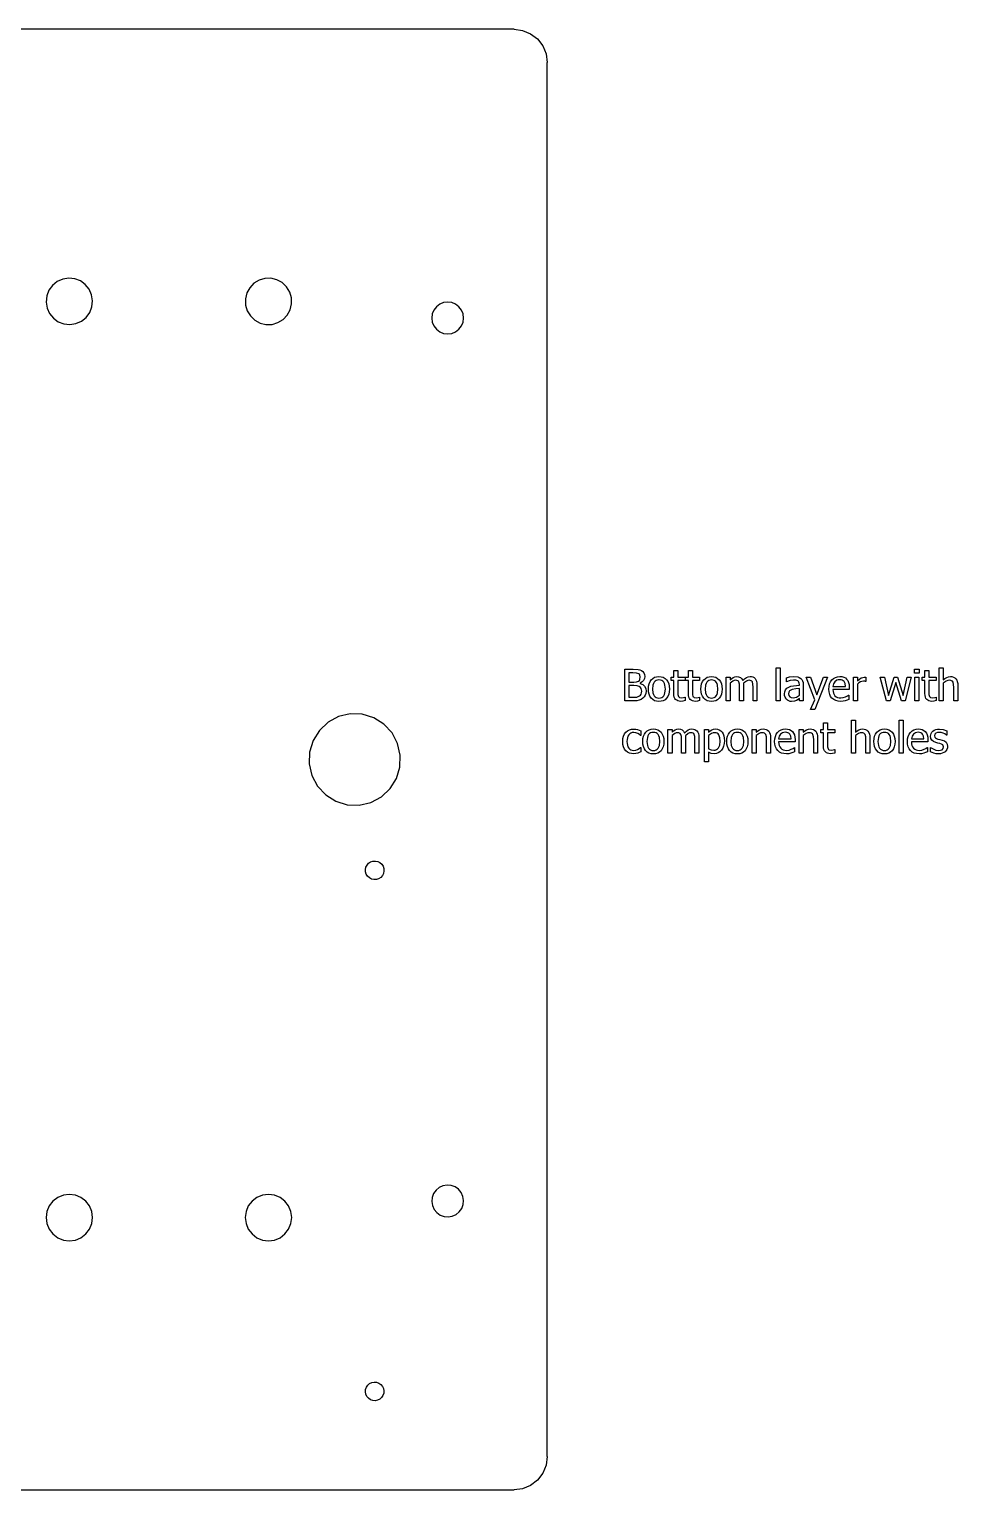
# Model space of a CAD drawing. Extents: x -272 to 362, y -437 to 464.
# Drawn here: x 222.2 to 362.1, y 4.3 to 224.3 of the extents above; entities that cross this region are included whole.
import ezdxf

# ---------------------------------------------------------------- set-up
doc = ezdxf.new("R2010")
doc.units = 0
doc.layers.get('0').update_dxf_attribs({"linetype": 'CONTINUOUS'})

msp = doc.modelspace()

# ---------------------------------------------------------------- linework, layer by layer
for p, q in [((295.26, 224.26), (95.26, 224.26)), ((295.26, 224.26), (296.56, 224.09)), ((296.56, 224.09), (297.76, 223.59)), ((297.76, 223.59), (298.8, 222.8)), ((298.8, 222.8), (299.59, 221.76)), ((299.59, 221.76), (300.09, 220.56)), ((300.09, 220.56), (300.26, 219.26)), ((300.26, 9.26), (300.26, 219.26)), ((225.19, 184.93), (224.86, 184.08)), ((225.72, 185.67), (225.19, 184.93)), ((226.43, 186.24), (225.72, 185.67)), ((227.27, 186.62), (226.43, 186.24)), ((228.17, 186.76), (227.27, 186.62)), ((229.08, 186.67), (228.17, 186.76)), ((229.93, 186.34), (229.08, 186.67)), ((230.67, 185.8), (229.93, 186.34)), ((231.25, 185.09), (230.67, 185.8)), ((231.62, 184.26), (231.25, 185.09)), ((255.44, 185.33), (255, 184.53)), ((256.07, 185.99), (255.44, 185.33)), ((256.85, 186.46), (256.07, 185.99)), ((257.73, 186.72), (256.85, 186.46)), ((258.64, 186.74), (257.73, 186.72)), ((259.53, 186.52), (258.64, 186.74)), ((260.33, 186.09), (259.53, 186.52)), ((260.99, 185.46), (260.33, 186.09)), ((261.47, 184.67), (260.99, 185.46)), ((224.86, 184.08), (224.77, 183.17)), ((224.77, 183.17), (224.91, 182.26)), ((231.76, 183.36), (231.62, 184.26)), ((231.67, 182.45), (231.76, 183.36)), ((255, 184.53), (254.79, 183.64)), ((254.79, 183.64), (254.81, 182.72)), ((254.81, 182.72), (255.06, 181.85)), ((261.72, 183.8), (261.47, 184.67)), ((261.53, 182), (261.74, 182.88)), ((261.74, 182.88), (261.72, 183.8)), ((284.06, 182.84), (283.57, 182.46)), ((284.64, 183.08), (284.06, 182.84)), ((285.26, 183.16), (284.64, 183.08)), ((285.89, 183.08), (285.26, 183.16)), ((286.46, 182.84), (285.89, 183.08)), ((286.96, 182.46), (286.46, 182.84)), ((224.91, 182.26), (225.28, 181.43)), ((225.28, 181.43), (225.86, 180.72)), ((225.86, 180.72), (226.6, 180.18)), ((230.1, 180.28), (230.81, 180.85)), ((230.81, 180.85), (231.34, 181.59)), ((231.34, 181.59), (231.67, 182.45)), ((255.06, 181.85), (255.54, 181.07)), ((255.54, 181.07), (256.2, 180.44)), ((256.2, 180.44), (257, 180)), ((259.68, 180.06), (260.46, 180.53)), ((260.46, 180.53), (261.09, 181.2)), ((261.09, 181.2), (261.53, 182)), ((282.95, 181.38), (282.86, 180.76)), ((282.86, 180.76), (282.95, 180.14)), ((283.19, 181.96), (282.95, 181.38)), ((283.57, 182.46), (283.19, 181.96)), ((287.34, 181.96), (286.96, 182.46)), ((287.58, 181.38), (287.34, 181.96)), ((287.66, 180.76), (287.58, 181.38)), ((287.58, 180.14), (287.66, 180.76)), ((226.6, 180.18), (227.45, 179.86)), ((227.45, 179.86), (228.36, 179.76)), ((228.36, 179.76), (229.26, 179.91)), ((229.26, 179.91), (230.1, 180.28)), ((257, 180), (257.89, 179.78)), ((257.89, 179.78), (258.8, 179.8)), ((258.8, 179.8), (259.68, 180.06)), ((282.95, 180.14), (283.19, 179.56)), ((283.19, 179.56), (283.57, 179.06)), ((283.57, 179.06), (284.06, 178.68)), ((284.06, 178.68), (284.64, 178.44)), ((284.64, 178.44), (285.26, 178.36)), ((285.26, 178.36), (285.89, 178.44)), ((285.89, 178.44), (286.46, 178.68)), ((286.46, 178.68), (286.96, 179.06)), ((286.96, 179.06), (287.34, 179.56)), ((287.34, 179.56), (287.58, 180.14)), ((311.95, 123.09), (311.95, 127.85)), ((311.95, 127.85), (313.21, 127.85)), ((313.21, 127.85), (313.97, 127.81)), ((313.97, 127.81), (314.22, 127.76)), ((314.22, 127.76), (314.45, 127.66)), ((314.45, 127.66), (314.68, 127.5)), ((319.34, 126.66), (319.34, 127.69)), ((319.34, 127.69), (319.94, 127.69)), ((319.94, 127.69), (319.94, 126.66)), ((321.53, 126.66), (321.53, 127.69)), ((321.53, 127.69), (322.13, 127.69)), ((322.13, 127.69), (322.13, 126.66)), ((334.77, 123.09), (334.77, 128.06)), ((334.77, 128.06), (335.37, 128.06)), ((335.37, 128.06), (335.37, 123.09)), ((355.61, 127.26), (355.61, 127.88)), ((355.61, 127.88), (356.29, 127.88)), ((356.29, 127.88), (356.29, 127.26)), ((357.17, 126.66), (357.17, 127.69)), ((357.17, 127.69), (357.77, 127.69)), ((357.77, 127.69), (357.77, 126.66)), ((359.32, 123.09), (359.32, 128.06)), ((359.32, 128.06), (359.92, 128.06)), ((359.92, 128.06), (359.92, 126.26)), ((313.18, 127.31), (312.58, 127.31)), ((312.58, 127.31), (312.58, 125.92)), ((312.58, 125.92), (313.3, 125.92)), ((313.7, 127.29), (313.18, 127.31)), ((313.3, 125.92), (313.73, 125.95)), ((314.05, 127.18), (313.7, 127.29)), ((313.73, 125.95), (314.02, 126.07)), ((314.02, 126.07), (314.15, 126.18)), ((314.16, 127.1), (314.05, 127.18)), ((314.15, 126.18), (314.23, 126.32)), ((314.23, 126.98), (314.16, 127.1)), ((314.29, 126.69), (314.23, 126.98)), ((314.23, 126.32), (314.29, 126.69)), ((314.56, 125.94), (314.28, 125.76)), ((314.28, 125.76), (314.28, 125.73)), ((314.28, 125.73), (314.66, 125.57)), ((314.77, 126.18), (314.56, 125.94)), ((314.66, 125.57), (314.94, 125.31)), ((314.68, 127.5), (314.83, 127.3)), ((314.9, 126.46), (314.77, 126.18)), ((314.83, 127.3), (314.92, 127.06)), ((314.95, 126.78), (314.9, 126.46)), ((314.92, 127.06), (314.95, 126.78)), ((315.53, 125.3), (315.61, 125.67)), ((315.61, 125.67), (315.75, 125.99)), ((315.75, 125.99), (315.94, 126.26)), ((315.94, 126.26), (316.17, 126.48)), ((316.18, 125.48), (316.12, 124.88)), ((316.17, 126.48), (316.45, 126.64)), ((316.26, 125.71), (316.18, 125.48)), ((316.37, 125.91), (316.26, 125.71)), ((316.51, 126.05), (316.37, 125.91)), ((316.45, 126.64), (316.75, 126.73)), ((316.68, 126.16), (316.51, 126.05)), ((316.87, 126.22), (316.68, 126.16)), ((316.75, 126.73), (317.1, 126.76)), ((317.1, 126.24), (316.87, 126.22)), ((317.1, 126.76), (317.44, 126.73)), ((317.31, 126.22), (317.1, 126.24)), ((317.51, 126.16), (317.31, 126.22)), ((317.44, 126.73), (317.74, 126.64)), ((317.67, 126.05), (317.51, 126.16)), ((317.81, 125.91), (317.67, 126.05)), ((317.74, 126.64), (318.02, 126.48)), ((317.92, 125.71), (317.81, 125.91)), ((318, 125.48), (317.92, 125.71)), ((318.07, 124.88), (318, 125.48)), ((318.02, 126.48), (318.25, 126.27)), ((318.25, 126.27), (318.44, 125.99)), ((318.44, 125.99), (318.58, 125.67)), ((318.58, 125.67), (318.66, 125.3)), ((318.93, 126.16), (318.93, 126.66)), ((318.93, 126.66), (319.34, 126.66)), ((319.34, 126.16), (318.93, 126.16)), ((319.34, 124.19), (319.34, 126.16)), ((319.94, 126.66), (321.04, 126.66)), ((321.04, 126.16), (319.94, 126.16)), ((319.94, 126.16), (319.94, 124.47)), ((321.04, 126.66), (321.04, 126.16)), ((321.12, 126.16), (321.12, 126.66)), ((321.12, 126.66), (321.53, 126.66)), ((321.53, 126.16), (321.12, 126.16)), ((321.53, 124.19), (321.53, 126.16)), ((322.13, 126.66), (323.23, 126.66)), ((323.23, 126.16), (322.13, 126.16)), ((322.13, 126.16), (322.13, 124.47)), ((323.23, 126.66), (323.23, 126.16)), ((323.45, 125.3), (323.53, 125.67)), ((323.53, 125.67), (323.67, 125.99)), ((323.67, 125.99), (323.86, 126.26)), ((323.86, 126.26), (324.1, 126.48)), ((324.11, 125.48), (324.04, 124.88)), ((324.1, 126.48), (324.37, 126.64)), ((324.19, 125.71), (324.11, 125.48)), ((324.3, 125.91), (324.19, 125.71)), ((324.44, 126.05), (324.3, 125.91)), ((324.37, 126.64), (324.68, 126.73)), ((324.6, 126.16), (324.44, 126.05)), ((324.8, 126.22), (324.6, 126.16)), ((324.68, 126.73), (325.02, 126.76)), ((325.02, 126.24), (324.8, 126.22)), ((325.02, 126.76), (325.36, 126.73)), ((325.24, 126.22), (325.02, 126.24)), ((325.43, 126.16), (325.24, 126.22)), ((325.36, 126.73), (325.67, 126.64)), ((325.6, 126.05), (325.43, 126.16)), ((325.74, 125.91), (325.6, 126.05)), ((325.67, 126.64), (325.94, 126.48)), ((325.85, 125.71), (325.74, 125.91)), ((325.93, 125.48), (325.85, 125.71)), ((325.99, 124.88), (325.93, 125.48)), ((325.94, 126.48), (326.18, 126.27)), ((326.18, 126.27), (326.37, 125.99)), ((326.37, 125.99), (326.5, 125.67)), ((326.5, 125.67), (326.58, 125.3)), ((327.23, 123.09), (327.23, 126.66)), ((327.23, 126.66), (327.83, 126.66)), ((327.83, 126.66), (327.83, 126.26)), ((327.83, 126.26), (328.06, 126.47)), ((328.24, 126.07), (327.83, 125.76)), ((327.83, 125.76), (327.83, 123.09)), ((328.06, 126.47), (328.29, 126.63)), ((328.45, 126.16), (328.24, 126.07)), ((328.29, 126.63), (328.54, 126.73)), ((328.65, 126.19), (328.45, 126.16)), ((328.54, 126.73), (328.8, 126.76)), ((328.83, 126.17), (328.65, 126.19)), ((328.8, 126.76), (329.1, 126.72)), ((328.97, 126.13), (328.83, 126.17)), ((329.07, 126.05), (328.97, 126.13)), ((329.15, 125.94), (329.07, 126.05)), ((329.1, 126.72), (329.36, 126.62)), ((329.23, 125.61), (329.15, 125.94)), ((329.25, 125.16), (329.23, 125.61)), ((329.36, 126.62), (329.58, 126.43)), ((329.58, 126.43), (329.74, 126.14)), ((329.74, 126.14), (330, 126.41)), ((330.28, 126.07), (329.84, 125.75)), ((329.84, 125.75), (329.85, 125.62)), ((329.85, 125.62), (329.85, 125.44)), ((329.85, 125.44), (329.85, 123.09)), ((330, 126.41), (330.27, 126.6)), ((330.27, 126.6), (330.54, 126.72)), ((330.48, 126.16), (330.28, 126.07)), ((330.67, 126.19), (330.48, 126.16)), ((330.54, 126.72), (330.83, 126.76)), ((330.85, 126.17), (330.67, 126.19)), ((330.83, 126.76), (331.05, 126.74)), ((330.99, 126.13), (330.85, 126.17)), ((331.1, 126.05), (330.99, 126.13)), ((331.05, 126.74), (331.25, 126.69)), ((331.18, 125.94), (331.1, 126.05)), ((331.26, 125.61), (331.18, 125.94)), ((331.25, 126.69), (331.42, 126.59)), ((331.27, 125.16), (331.26, 125.61)), ((331.42, 126.59), (331.57, 126.46)), ((331.57, 126.46), (331.7, 126.27)), ((331.7, 126.27), (331.8, 126.05)), ((331.8, 126.05), (331.86, 125.78)), ((331.86, 125.78), (331.87, 125.44)), ((331.87, 125.44), (331.87, 123.09)), ((336.3, 126.58), (336.77, 126.69)), ((336.3, 125.97), (336.3, 126.58)), ((336.33, 125.97), (336.3, 125.97)), ((336.89, 126.15), (336.33, 125.97)), ((336.77, 126.69), (337.39, 126.75)), ((337.38, 126.22), (336.89, 126.15)), ((337.37, 125.36), (338.25, 125.44)), ((337.72, 126.19), (337.38, 126.22)), ((337.39, 126.75), (338.01, 126.69)), ((338.01, 126.1), (337.72, 126.19)), ((338.01, 126.69), (338.24, 126.61)), ((338.11, 126.01), (338.01, 126.1)), ((338.18, 125.9), (338.11, 126.01)), ((338.23, 125.75), (338.18, 125.9)), ((338.25, 125.56), (338.23, 125.75)), ((338.24, 126.61), (338.46, 126.48)), ((338.25, 125.44), (338.25, 125.56)), ((338.46, 126.48), (338.63, 126.31)), ((338.63, 126.31), (338.75, 126.1)), ((338.75, 126.1), (338.82, 125.84)), ((338.82, 125.84), (338.84, 125.53)), ((338.84, 125.53), (338.84, 123.09)), ((340.57, 123.27), (339.27, 126.66)), ((339.27, 126.66), (339.92, 126.66)), ((339.92, 126.66), (340.89, 124.02)), ((342.49, 126.66), (340.57, 121.78)), ((340.89, 124.02), (341.87, 126.66)), ((341.87, 126.66), (342.49, 126.66)), ((342.73, 125.27), (342.81, 125.64)), ((342.81, 125.64), (342.96, 125.96)), ((342.96, 125.96), (343.16, 126.24)), ((343.16, 126.24), (343.4, 126.47)), ((343.4, 125.67), (343.31, 125.27)), ((343.4, 126.47), (343.68, 126.63)), ((343.6, 125.98), (343.4, 125.67)), ((343.91, 126.19), (343.6, 125.98)), ((343.68, 126.63), (344, 126.73)), ((344.09, 126.25), (343.91, 126.19)), ((344, 126.73), (344.35, 126.76)), ((344.31, 126.26), (344.09, 126.25)), ((344.54, 126.25), (344.31, 126.26)), ((344.35, 126.76), (344.66, 126.74)), ((344.72, 126.19), (344.54, 126.25)), ((344.66, 126.74), (344.94, 126.66)), ((344.87, 126.11), (344.72, 126.19)), ((344.99, 125.99), (344.87, 126.11)), ((344.94, 126.66), (345.18, 126.54)), ((345.14, 125.69), (344.99, 125.99)), ((345.2, 125.27), (345.14, 125.69)), ((345.18, 126.54), (345.38, 126.36)), ((345.38, 126.36), (345.55, 126.14)), ((345.55, 126.14), (345.68, 125.86)), ((345.68, 125.86), (345.75, 125.54)), ((345.75, 125.54), (345.78, 125.14)), ((346.39, 123.09), (346.39, 126.66)), ((346.39, 126.66), (346.99, 126.66)), ((346.99, 126.66), (346.99, 126.13)), ((346.99, 126.13), (347.29, 126.38)), ((347.21, 125.81), (346.99, 125.63)), ((346.99, 125.63), (346.99, 123.09)), ((347.44, 125.94), (347.21, 125.81)), ((347.29, 126.38), (347.56, 126.54)), ((347.68, 126.02), (347.44, 125.94)), ((347.56, 126.54), (347.8, 126.63)), ((347.92, 126.04), (347.68, 126.02)), ((347.8, 126.63), (348.03, 126.66)), ((348.1, 126.04), (347.92, 126.04)), ((348.03, 126.66), (348.17, 126.66)), ((348.24, 126.02), (348.1, 126.04)), ((348.17, 126.66), (348.28, 126.64)), ((348.28, 126.02), (348.24, 126.02)), ((348.28, 126.64), (348.28, 126.02)), ((351.36, 123.09), (350.45, 126.66)), ((350.45, 126.66), (351.07, 126.66)), ((351.07, 126.66), (351.7, 123.9)), ((351.7, 123.9), (352.55, 126.66)), ((352.78, 125.84), (351.91, 123.09)), ((352.55, 126.66), (353.04, 126.66)), ((353.65, 123.09), (352.78, 125.84)), ((353.04, 126.66), (353.91, 123.9)), ((353.91, 123.9), (354.51, 126.66)), ((355.11, 126.66), (354.21, 123.09)), ((354.51, 126.66), (355.11, 126.66)), ((356.29, 127.26), (355.61, 127.26)), ((355.65, 123.09), (355.65, 126.66)), ((355.65, 126.66), (356.25, 126.66)), ((356.25, 126.66), (356.25, 123.09)), ((356.77, 126.16), (356.77, 126.66)), ((356.77, 126.66), (357.17, 126.66)), ((357.17, 126.16), (356.77, 126.16)), ((357.17, 124.19), (357.17, 126.16)), ((357.77, 126.66), (358.88, 126.66)), ((358.88, 126.16), (357.77, 126.16)), ((357.77, 126.16), (357.77, 124.47)), ((358.88, 126.66), (358.88, 126.16)), ((359.92, 126.26), (360.19, 126.48)), ((360.39, 126.07), (359.92, 125.76)), ((359.92, 125.76), (359.92, 123.09)), ((360.19, 126.48), (360.45, 126.63)), ((360.62, 126.16), (360.39, 126.07)), ((360.45, 126.63), (360.72, 126.73)), ((360.85, 126.19), (360.62, 126.16)), ((360.72, 126.73), (361, 126.76)), ((361.05, 126.17), (360.85, 126.19)), ((361, 126.76), (361.25, 126.74)), ((361.2, 126.12), (361.05, 126.17)), ((361.32, 126.04), (361.2, 126.12)), ((361.25, 126.74), (361.47, 126.67)), ((361.41, 125.92), (361.32, 126.04)), ((361.5, 125.58), (361.41, 125.92)), ((361.47, 126.67), (361.66, 126.56)), ((361.52, 125.12), (361.5, 125.58)), ((361.66, 126.56), (361.83, 126.41)), ((361.83, 126.41), (361.96, 126.22)), ((361.96, 126.22), (362.05, 125.99)), ((362.05, 125.99), (362.11, 125.72)), ((362.11, 125.72), (362.12, 125.41)), ((362.12, 125.41), (362.12, 123.09)), ((313.3, 125.39), (312.58, 125.39)), ((312.58, 125.39), (312.58, 123.63)), ((312.58, 123.63), (313.09, 123.63)), ((313.09, 123.63), (313.75, 123.67)), ((313.8, 125.37), (313.3, 125.39)), ((313.75, 123.67), (313.97, 123.73)), ((314.13, 125.27), (313.8, 125.37)), ((313.97, 123.73), (314.17, 123.83)), ((314.4, 123.3), (314.1, 123.18)), ((314.32, 125.13), (314.13, 125.27)), ((314.17, 123.83), (314.32, 123.97)), ((314.44, 124.97), (314.32, 125.13)), ((314.32, 123.97), (314.43, 124.12)), ((314.67, 123.48), (314.4, 123.3)), ((314.43, 124.12), (314.49, 124.3)), ((314.49, 124.77), (314.44, 124.97)), ((314.51, 124.53), (314.49, 124.77)), ((314.49, 124.3), (314.51, 124.53)), ((314.88, 123.68), (314.67, 123.48)), ((315.04, 123.93), (314.88, 123.68)), ((314.94, 125.31), (315.11, 124.97)), ((315.14, 124.22), (315.04, 123.93)), ((315.11, 124.97), (315.17, 124.55)), ((315.17, 124.55), (315.14, 124.22)), ((315.5, 124.88), (315.53, 125.3)), ((315.53, 124.46), (315.5, 124.88)), ((315.61, 124.1), (315.53, 124.46)), ((315.74, 123.78), (315.61, 124.1)), ((315.92, 123.5), (315.74, 123.78)), ((316.16, 123.28), (315.92, 123.5)), ((316.12, 124.88), (316.18, 124.29)), ((316.43, 123.12), (316.16, 123.28)), ((316.18, 124.29), (316.26, 124.05)), ((316.26, 124.05), (316.37, 123.86)), ((316.37, 123.86), (316.51, 123.71)), ((316.51, 123.71), (316.68, 123.6)), ((316.68, 123.6), (316.87, 123.53)), ((316.87, 123.53), (317.1, 123.51)), ((317.1, 123.51), (317.31, 123.53)), ((317.31, 123.53), (317.51, 123.6)), ((317.51, 123.6), (317.67, 123.7)), ((317.67, 123.7), (317.81, 123.85)), ((318.02, 123.27), (317.74, 123.12)), ((317.81, 123.85), (317.92, 124.04)), ((317.92, 124.04), (318, 124.28)), ((318, 124.28), (318.07, 124.88)), ((318.25, 123.49), (318.02, 123.27)), ((318.44, 123.76), (318.25, 123.49)), ((318.58, 124.08), (318.44, 123.76)), ((318.66, 124.45), (318.58, 124.08)), ((318.66, 125.3), (318.69, 124.88)), ((318.69, 124.88), (318.66, 124.45)), ((319.36, 123.9), (319.34, 124.19)), ((319.41, 123.66), (319.36, 123.9)), ((319.49, 123.46), (319.41, 123.66)), ((319.61, 123.3), (319.49, 123.46)), ((319.77, 123.18), (319.61, 123.3)), ((319.94, 124.47), (319.95, 124.05)), ((319.95, 124.05), (320.02, 123.77)), ((320.02, 123.77), (320.09, 123.68)), ((320.09, 123.68), (320.2, 123.61)), ((320.2, 123.61), (320.53, 123.55)), ((320.53, 123.55), (320.81, 123.59)), ((320.81, 123.59), (321.01, 123.67)), ((321.01, 123.67), (321.04, 123.67)), ((321.04, 123.67), (321.04, 123.13)), ((321.54, 123.9), (321.53, 124.19)), ((321.6, 123.66), (321.54, 123.9)), ((321.68, 123.46), (321.6, 123.66)), ((321.8, 123.3), (321.68, 123.46)), ((321.95, 123.18), (321.8, 123.3)), ((322.13, 124.47), (322.14, 124.05)), ((322.14, 124.05), (322.21, 123.77)), ((322.21, 123.77), (322.28, 123.68)), ((322.28, 123.68), (322.39, 123.61)), ((322.39, 123.61), (322.71, 123.55)), ((322.71, 123.55), (323, 123.59)), ((323, 123.59), (323.2, 123.67)), ((323.2, 123.67), (323.23, 123.67)), ((323.23, 123.67), (323.23, 123.13)), ((323.42, 124.88), (323.45, 125.3)), ((323.45, 124.46), (323.42, 124.88)), ((323.53, 124.1), (323.45, 124.46)), ((323.66, 123.78), (323.53, 124.1)), ((323.85, 123.5), (323.66, 123.78)), ((324.08, 123.28), (323.85, 123.5)), ((324.04, 124.88), (324.11, 124.29)), ((324.36, 123.12), (324.08, 123.28)), ((324.11, 124.29), (324.19, 124.05)), ((324.19, 124.05), (324.3, 123.86)), ((324.3, 123.86), (324.44, 123.71)), ((324.44, 123.71), (324.6, 123.6)), ((324.6, 123.6), (324.8, 123.53)), ((324.8, 123.53), (325.02, 123.51)), ((325.02, 123.51), (325.24, 123.53)), ((325.24, 123.53), (325.43, 123.6)), ((325.43, 123.6), (325.6, 123.7)), ((325.6, 123.7), (325.74, 123.85)), ((325.94, 123.27), (325.67, 123.12)), ((325.74, 123.85), (325.85, 124.04)), ((325.85, 124.04), (325.93, 124.28)), ((325.93, 124.28), (325.99, 124.88)), ((326.18, 123.49), (325.94, 123.27)), ((326.37, 123.76), (326.18, 123.49)), ((326.5, 124.08), (326.37, 123.76)), ((326.58, 124.45), (326.5, 124.08)), ((326.58, 125.3), (326.61, 124.88)), ((326.61, 124.88), (326.58, 124.45)), ((329.25, 123.09), (329.25, 125.16)), ((331.27, 123.09), (331.27, 125.16)), ((336.01, 124.13), (336.05, 124.47)), ((336.03, 123.9), (336.01, 124.13)), ((336.09, 123.67), (336.03, 123.9)), ((336.05, 124.47), (336.16, 124.76)), ((336.19, 123.48), (336.09, 123.67)), ((336.16, 124.76), (336.36, 124.99)), ((336.32, 123.31), (336.19, 123.48)), ((336.48, 123.18), (336.32, 123.31)), ((336.36, 124.99), (336.66, 125.17)), ((336.66, 124.41), (336.63, 124.17)), ((336.63, 124.17), (336.67, 123.9)), ((336.66, 125.17), (336.98, 125.29)), ((336.78, 124.59), (336.66, 124.41)), ((336.67, 123.9), (336.8, 123.7)), ((336.96, 124.72), (336.78, 124.59)), ((336.8, 123.7), (337.01, 123.59)), ((337.18, 124.82), (336.96, 124.72)), ((336.98, 125.29), (337.37, 125.36)), ((337.01, 123.59), (337.3, 123.55)), ((337.71, 124.91), (337.18, 124.82)), ((337.3, 123.55), (337.57, 123.58)), ((337.57, 123.58), (337.82, 123.67)), ((338.25, 124.96), (337.71, 124.91)), ((338.05, 123.32), (337.81, 123.17)), ((337.82, 123.67), (338.25, 123.97)), ((338.25, 123.47), (338.05, 123.32)), ((338.25, 123.97), (338.25, 124.96)), ((338.25, 123.09), (338.25, 123.47)), ((339.93, 121.78), (340.57, 123.27)), ((342.7, 124.86), (342.73, 125.27)), ((342.73, 124.44), (342.7, 124.86)), ((342.82, 124.07), (342.73, 124.44)), ((342.96, 123.76), (342.82, 124.07)), ((343.17, 123.49), (342.96, 123.76)), ((343.43, 123.28), (343.17, 123.49)), ((343.31, 125.27), (345.2, 125.27)), ((345.78, 124.82), (343.31, 124.82)), ((343.31, 124.82), (343.33, 124.52)), ((343.33, 124.52), (343.39, 124.27)), ((343.39, 124.27), (343.48, 124.05)), ((343.74, 123.13), (343.43, 123.28)), ((343.48, 124.05), (343.62, 123.86)), ((343.62, 123.86), (343.79, 123.72)), ((343.79, 123.72), (343.99, 123.62)), ((343.99, 123.62), (344.23, 123.56)), ((344.23, 123.56), (344.49, 123.53)), ((344.49, 123.53), (344.87, 123.58)), ((344.87, 123.58), (345.22, 123.69)), ((345.45, 123.21), (345.17, 123.11)), ((345.22, 123.69), (345.49, 123.84)), ((345.71, 123.31), (345.45, 123.21)), ((345.49, 123.84), (345.68, 123.97)), ((345.68, 123.97), (345.71, 123.97)), ((345.71, 123.97), (345.71, 123.31)), ((345.78, 125.14), (345.78, 124.82)), ((357.19, 123.9), (357.17, 124.19)), ((357.24, 123.66), (357.19, 123.9)), ((357.33, 123.46), (357.24, 123.66)), ((357.45, 123.3), (357.33, 123.46)), ((357.6, 123.18), (357.45, 123.3)), ((357.77, 124.47), (357.78, 124.05)), ((357.78, 124.05), (357.85, 123.77)), ((357.85, 123.77), (357.93, 123.68)), ((357.93, 123.68), (358.03, 123.61)), ((358.03, 123.61), (358.36, 123.55)), ((358.36, 123.55), (358.64, 123.59)), ((358.64, 123.59), (358.84, 123.67)), ((358.84, 123.67), (358.88, 123.67)), ((358.88, 123.67), (358.88, 123.13)), ((361.52, 123.09), (361.52, 125.12)), ((270.59, 121.13), (268.84, 120.72)), ((272.39, 121.07), (270.59, 121.13)), ((274.12, 120.55), (272.39, 121.07)), ((313.31, 123.09), (311.95, 123.09)), ((313.75, 123.12), (313.31, 123.09)), ((314.1, 123.18), (313.75, 123.12)), ((316.74, 123.03), (316.43, 123.12)), ((317.1, 123), (316.74, 123.03)), ((317.44, 123.03), (317.1, 123)), ((317.74, 123.12), (317.44, 123.03)), ((319.94, 123.09), (319.77, 123.18)), ((320.15, 123.04), (319.94, 123.09)), ((320.38, 123.02), (320.15, 123.04)), ((320.7, 123.05), (320.38, 123.02)), ((321.04, 123.13), (320.7, 123.05)), ((322.13, 123.09), (321.95, 123.18)), ((322.34, 123.04), (322.13, 123.09)), ((322.57, 123.02), (322.34, 123.04)), ((322.89, 123.05), (322.57, 123.02)), ((323.23, 123.13), (322.89, 123.05)), ((324.67, 123.03), (324.36, 123.12)), ((325.02, 123), (324.67, 123.03)), ((325.36, 123.03), (325.02, 123)), ((325.67, 123.12), (325.36, 123.03)), ((327.83, 123.09), (327.23, 123.09)), ((329.85, 123.09), (329.25, 123.09)), ((331.87, 123.09), (331.27, 123.09)), ((335.37, 123.09), (334.77, 123.09)), ((336.67, 123.08), (336.48, 123.18)), ((336.87, 123.02), (336.67, 123.08)), ((337.09, 123), (336.87, 123.02)), ((337.51, 123.04), (337.09, 123)), ((337.81, 123.17), (337.51, 123.04)), ((338.84, 123.09), (338.25, 123.09)), ((340.57, 121.78), (339.93, 121.78)), ((344.09, 123.04), (343.74, 123.13)), ((344.49, 123.01), (344.09, 123.04)), ((344.85, 123.04), (344.49, 123.01)), ((345.17, 123.11), (344.85, 123.04)), ((346.99, 123.09), (346.39, 123.09)), ((351.91, 123.09), (351.36, 123.09)), ((354.21, 123.09), (353.65, 123.09)), ((356.25, 123.09), (355.65, 123.09)), ((357.78, 123.09), (357.6, 123.18)), ((357.98, 123.04), (357.78, 123.09)), ((358.21, 123.02), (357.98, 123.04)), ((358.53, 123.05), (358.21, 123.02)), ((358.88, 123.13), (358.53, 123.05)), ((359.92, 123.09), (359.32, 123.09)), ((362.12, 123.09), (361.52, 123.09)), ((267.25, 119.87), (265.93, 118.64)), ((268.84, 120.72), (267.25, 119.87)), ((275.64, 119.59), (274.12, 120.55)), ((276.88, 118.28), (275.64, 119.59)), ((312.64, 118.72), (312.97, 118.82)), ((312.97, 118.82), (313.31, 118.85)), ((313.31, 118.85), (313.6, 118.83)), ((313.6, 118.83), (313.88, 118.77)), ((315.61, 118.74), (315.92, 118.84)), ((315.92, 118.84), (316.26, 118.87)), ((316.26, 118.87), (316.6, 118.84)), ((316.6, 118.84), (316.91, 118.74)), ((319.53, 118.74), (319.78, 118.83)), ((319.78, 118.83), (320.04, 118.87)), ((320.04, 118.87), (320.34, 118.83)), ((320.34, 118.83), (320.6, 118.72)), ((321.5, 118.71), (321.77, 118.83)), ((321.77, 118.83), (322.07, 118.87)), ((322.07, 118.87), (322.29, 118.85)), ((322.29, 118.85), (322.48, 118.79)), ((325.05, 118.73), (325.34, 118.83)), ((325.34, 118.83), (325.65, 118.87)), ((325.65, 118.87), (325.94, 118.84)), ((325.94, 118.84), (326.19, 118.75)), ((328.27, 118.74), (328.57, 118.84)), ((328.57, 118.84), (328.92, 118.87)), ((328.92, 118.87), (329.26, 118.84)), ((329.26, 118.84), (329.56, 118.74)), ((332.25, 118.74), (332.52, 118.83)), ((332.52, 118.83), (332.8, 118.87)), ((332.8, 118.87), (333.05, 118.85)), ((333.05, 118.85), (333.27, 118.78)), ((335.51, 118.74), (335.82, 118.83)), ((335.82, 118.83), (336.17, 118.87)), ((336.17, 118.87), (336.49, 118.84)), ((336.49, 118.84), (336.76, 118.77)), ((339.34, 118.74), (339.61, 118.83)), ((339.61, 118.83), (339.89, 118.87)), ((339.89, 118.87), (340.14, 118.85)), ((340.14, 118.85), (340.36, 118.78)), ((341.89, 118.77), (341.89, 119.79)), ((341.89, 119.79), (342.49, 119.79)), ((342.49, 119.79), (342.49, 118.77)), ((346.09, 115.2), (346.09, 120.17)), ((346.09, 120.17), (346.69, 120.17)), ((346.69, 120.17), (346.69, 118.37)), ((347.22, 118.74), (347.49, 118.83)), ((347.49, 118.83), (347.77, 118.87)), ((347.77, 118.87), (348.02, 118.85)), ((348.02, 118.85), (348.24, 118.78)), ((350.43, 118.74), (350.73, 118.84)), ((350.73, 118.84), (351.08, 118.87)), ((351.08, 118.87), (351.42, 118.84)), ((351.42, 118.84), (351.73, 118.74)), ((353.3, 115.2), (353.3, 120.17)), ((353.3, 120.17), (353.9, 120.17)), ((353.9, 120.17), (353.9, 115.2)), ((355.51, 118.74), (355.83, 118.83)), ((355.83, 118.83), (356.18, 118.87)), ((356.18, 118.87), (356.49, 118.84)), ((356.49, 118.84), (356.77, 118.77)), ((358.8, 118.78), (359.06, 118.84)), ((359.06, 118.84), (359.35, 118.85)), ((359.35, 118.85), (359.94, 118.78)), ((264.98, 117.11), (264.46, 115.39)), ((265.93, 118.64), (264.98, 117.11)), ((277.72, 116.69), (276.88, 118.28)), ((278.13, 114.93), (277.72, 116.69)), ((311.65, 116.98), (311.68, 117.42)), ((311.68, 116.54), (311.65, 116.98)), ((311.68, 117.42), (311.78, 117.79)), ((311.78, 117.79), (311.92, 118.11)), ((311.92, 118.11), (312.11, 118.37)), ((312.11, 118.37), (312.35, 118.57)), ((312.29, 117.28), (312.27, 116.98)), ((312.27, 116.98), (312.29, 116.68)), ((312.34, 117.55), (312.29, 117.28)), ((312.29, 116.68), (312.34, 116.42)), ((312.43, 117.78), (312.34, 117.55)), ((312.35, 118.57), (312.64, 118.72)), ((312.56, 117.98), (312.43, 117.78)), ((312.71, 118.13), (312.56, 117.98)), ((312.88, 118.24), (312.71, 118.13)), ((313.08, 118.31), (312.88, 118.24)), ((313.31, 118.33), (313.08, 118.31)), ((313.63, 118.28), (313.31, 118.33)), ((313.92, 118.17), (313.63, 118.28)), ((313.88, 118.77), (314.37, 118.58)), ((314.17, 118.03), (313.92, 118.17)), ((314.33, 117.9), (314.17, 118.03)), ((314.37, 117.9), (314.33, 117.9)), ((314.37, 118.58), (314.37, 117.9)), ((314.66, 116.98), (314.69, 117.41)), ((314.69, 116.57), (314.66, 116.98)), ((314.69, 117.41), (314.77, 117.78)), ((314.77, 117.78), (314.91, 118.1)), ((314.91, 118.1), (315.1, 118.37)), ((315.1, 118.37), (315.34, 118.59)), ((315.35, 117.59), (315.28, 116.98)), ((315.28, 116.98), (315.35, 116.39)), ((315.34, 118.59), (315.61, 118.74)), ((315.42, 117.82), (315.35, 117.59)), ((315.54, 118.01), (315.42, 117.82)), ((315.68, 118.16), (315.54, 118.01)), ((315.84, 118.27), (315.68, 118.16)), ((316.04, 118.33), (315.84, 118.27)), ((316.26, 118.35), (316.04, 118.33)), ((316.48, 118.33), (316.26, 118.35)), ((316.67, 118.27), (316.48, 118.33)), ((316.84, 118.16), (316.67, 118.27)), ((316.98, 118.01), (316.84, 118.16)), ((316.91, 118.74), (317.18, 118.59)), ((317.09, 117.82), (316.98, 118.01)), ((317.17, 117.59), (317.09, 117.82)), ((317.23, 116.98), (317.17, 117.59)), ((317.17, 116.39), (317.23, 116.98)), ((317.18, 118.59), (317.41, 118.37)), ((317.41, 118.37), (317.6, 118.1)), ((317.6, 118.1), (317.74, 117.78)), ((317.74, 117.78), (317.82, 117.41)), ((317.82, 117.41), (317.85, 116.98)), ((317.85, 116.98), (317.82, 116.56)), ((318.46, 115.2), (318.46, 118.77)), ((318.46, 118.77), (319.07, 118.77)), ((319.07, 118.77), (319.07, 118.37)), ((319.07, 118.37), (319.3, 118.58)), ((319.48, 118.17), (319.07, 117.86)), ((319.07, 117.86), (319.07, 115.2)), ((319.3, 118.58), (319.53, 118.74)), ((319.69, 118.26), (319.48, 118.17)), ((319.89, 118.3), (319.69, 118.26)), ((320.07, 118.28), (319.89, 118.3)), ((320.21, 118.23), (320.07, 118.28)), ((320.31, 118.16), (320.21, 118.23)), ((320.39, 118.05), (320.31, 118.16)), ((320.47, 117.72), (320.39, 118.05)), ((320.49, 117.26), (320.47, 117.72)), ((320.49, 115.2), (320.49, 117.26)), ((320.6, 118.72), (320.82, 118.53)), ((320.82, 118.53), (320.97, 118.25)), ((320.97, 118.25), (321.24, 118.52)), ((321.52, 118.18), (321.08, 117.85)), ((321.08, 117.85), (321.08, 117.73)), ((321.08, 117.73), (321.09, 117.55)), ((321.09, 117.55), (321.09, 115.2)), ((321.24, 118.52), (321.5, 118.71)), ((321.72, 118.27), (321.52, 118.18)), ((321.91, 118.3), (321.72, 118.27)), ((322.09, 118.28), (321.91, 118.3)), ((322.23, 118.23), (322.09, 118.28)), ((322.34, 118.16), (322.23, 118.23)), ((322.41, 118.05), (322.34, 118.16)), ((322.49, 117.72), (322.41, 118.05)), ((322.48, 118.79), (322.66, 118.7)), ((322.51, 117.26), (322.49, 117.72)), ((322.51, 115.2), (322.51, 117.26)), ((322.66, 118.7), (322.81, 118.56)), ((322.81, 118.56), (322.94, 118.38)), ((322.94, 118.38), (323.04, 118.16)), ((323.04, 118.16), (323.09, 117.88)), ((323.09, 117.88), (323.11, 117.55)), ((323.11, 117.55), (323.11, 115.2)), ((323.96, 113.89), (323.96, 118.77)), ((323.96, 118.77), (324.56, 118.77)), ((324.56, 118.77), (324.56, 118.39)), ((324.56, 118.39), (324.79, 118.58)), ((325.01, 118.18), (324.56, 117.89)), ((324.56, 117.89), (324.56, 115.87)), ((324.79, 118.58), (325.05, 118.73)), ((325.25, 118.27), (325.01, 118.18)), ((325.5, 118.3), (325.25, 118.27)), ((325.71, 118.27), (325.5, 118.3)), ((325.88, 118.21), (325.71, 118.27)), ((326.02, 118.11), (325.88, 118.21)), ((326.13, 117.96), (326.02, 118.11)), ((326.28, 117.55), (326.13, 117.96)), ((326.19, 118.75), (326.42, 118.59)), ((326.26, 116.43), (326.33, 117.01)), ((326.33, 117.01), (326.28, 117.55)), ((326.42, 118.59), (326.6, 118.38)), ((326.6, 118.38), (326.76, 118.12)), ((326.76, 118.12), (326.86, 117.81)), ((326.92, 116.66), (326.84, 116.28)), ((326.86, 117.81), (326.93, 117.47)), ((326.95, 117.08), (326.92, 116.66)), ((326.93, 117.47), (326.95, 117.08)), ((327.32, 116.98), (327.35, 117.41)), ((327.35, 116.57), (327.32, 116.98)), ((327.35, 117.41), (327.43, 117.78)), ((327.43, 117.78), (327.57, 118.1)), ((327.57, 118.1), (327.76, 118.37)), ((327.76, 118.37), (327.99, 118.59)), ((328, 117.59), (327.94, 116.98)), ((327.94, 116.98), (328, 116.39)), ((327.99, 118.59), (328.27, 118.74)), ((328.08, 117.82), (328, 117.59)), ((328.19, 118.01), (328.08, 117.82)), ((328.33, 118.16), (328.19, 118.01)), ((328.5, 118.27), (328.33, 118.16)), ((328.69, 118.33), (328.5, 118.27)), ((328.92, 118.35), (328.69, 118.33)), ((329.13, 118.33), (328.92, 118.35)), ((329.33, 118.27), (329.13, 118.33)), ((329.49, 118.16), (329.33, 118.27)), ((329.63, 118.01), (329.49, 118.16)), ((329.56, 118.74), (329.84, 118.59)), ((329.74, 117.82), (329.63, 118.01)), ((329.82, 117.59), (329.74, 117.82)), ((329.89, 116.98), (329.82, 117.59)), ((329.82, 116.39), (329.89, 116.98)), ((329.84, 118.59), (330.07, 118.37)), ((330.07, 118.37), (330.26, 118.1)), ((330.26, 118.1), (330.4, 117.78)), ((330.4, 117.78), (330.48, 117.41)), ((330.48, 117.41), (330.51, 116.98)), ((330.51, 116.98), (330.48, 116.56)), ((331.12, 115.2), (331.12, 118.77)), ((331.12, 118.77), (331.72, 118.77)), ((331.72, 118.77), (331.72, 118.37)), ((331.72, 118.37), (331.99, 118.58)), ((332.19, 118.18), (331.72, 117.86)), ((331.72, 117.86), (331.72, 115.2)), ((331.99, 118.58), (332.25, 118.74)), ((332.42, 118.27), (332.19, 118.18)), ((332.65, 118.3), (332.42, 118.27)), ((332.85, 118.28), (332.65, 118.3)), ((333.01, 118.23), (332.85, 118.28)), ((333.12, 118.15), (333.01, 118.23)), ((333.21, 118.03), (333.12, 118.15)), ((333.3, 117.69), (333.21, 118.03)), ((333.27, 118.78), (333.46, 118.67)), ((333.32, 117.23), (333.3, 117.69)), ((333.32, 115.2), (333.32, 117.23)), ((333.46, 118.67), (333.63, 118.52)), ((333.63, 118.52), (333.76, 118.33)), ((333.76, 118.33), (333.85, 118.1)), ((333.85, 118.1), (333.91, 117.83)), ((333.91, 117.83), (333.92, 117.52)), ((333.92, 117.52), (333.92, 115.2)), ((334.52, 116.96), (334.55, 117.38)), ((334.55, 116.55), (334.52, 116.96)), ((334.55, 117.38), (334.64, 117.75)), ((334.64, 117.75), (334.78, 118.07)), ((334.78, 118.07), (334.98, 118.35)), ((334.98, 118.35), (335.22, 118.58)), ((335.22, 117.78), (335.13, 117.38)), ((335.13, 117.38), (337.02, 117.38)), ((337.6, 116.92), (335.13, 116.92)), ((335.13, 116.92), (335.15, 116.63)), ((335.15, 116.63), (335.21, 116.37)), ((335.22, 118.58), (335.51, 118.74)), ((335.43, 118.09), (335.22, 117.78)), ((335.73, 118.3), (335.43, 118.09)), ((335.92, 118.35), (335.73, 118.3)), ((336.14, 118.37), (335.92, 118.35)), ((336.36, 118.35), (336.14, 118.37)), ((336.54, 118.3), (336.36, 118.35)), ((336.69, 118.22), (336.54, 118.3)), ((336.81, 118.1), (336.69, 118.22)), ((336.76, 118.77), (337, 118.65)), ((336.96, 117.8), (336.81, 118.1)), ((337.02, 117.38), (336.96, 117.8)), ((337, 118.65), (337.21, 118.47)), ((337.21, 118.47), (337.38, 118.24)), ((337.38, 118.24), (337.5, 117.97)), ((337.5, 117.97), (337.58, 117.64)), ((337.58, 117.64), (337.6, 117.25)), ((337.6, 117.25), (337.6, 116.92)), ((338.21, 115.2), (338.21, 118.77)), ((338.21, 118.77), (338.81, 118.77)), ((338.81, 118.77), (338.81, 118.37)), ((338.81, 118.37), (339.08, 118.58)), ((339.27, 118.18), (338.81, 117.86)), ((338.81, 117.86), (338.81, 115.2)), ((339.08, 118.58), (339.34, 118.74)), ((339.51, 118.27), (339.27, 118.18)), ((339.74, 118.3), (339.51, 118.27)), ((339.94, 118.28), (339.74, 118.3)), ((340.09, 118.23), (339.94, 118.28)), ((340.21, 118.15), (340.09, 118.23)), ((340.3, 118.03), (340.21, 118.15)), ((340.39, 117.69), (340.3, 118.03)), ((340.36, 118.78), (340.55, 118.67)), ((340.41, 117.23), (340.39, 117.69)), ((340.41, 115.2), (340.41, 117.23)), ((340.55, 118.67), (340.72, 118.52)), ((340.72, 118.52), (340.85, 118.33)), ((340.85, 118.33), (340.94, 118.1)), ((340.94, 118.1), (340.99, 117.83)), ((340.99, 117.83), (341.01, 117.52)), ((341.01, 117.52), (341.01, 115.2)), ((341.49, 118.27), (341.49, 118.77)), ((341.49, 118.77), (341.89, 118.77)), ((341.89, 118.27), (341.49, 118.27)), ((341.89, 116.29), (341.89, 118.27)), ((342.49, 118.77), (343.6, 118.77)), ((343.6, 118.27), (342.49, 118.27)), ((342.49, 118.27), (342.49, 116.57)), ((343.6, 118.77), (343.6, 118.27)), ((346.69, 118.37), (346.95, 118.58)), ((347.15, 118.18), (346.69, 117.86)), ((346.69, 117.86), (346.69, 115.2)), ((346.95, 118.58), (347.22, 118.74)), ((347.39, 118.27), (347.15, 118.18)), ((347.61, 118.3), (347.39, 118.27)), ((347.82, 118.28), (347.61, 118.3)), ((347.97, 118.23), (347.82, 118.28)), ((348.09, 118.15), (347.97, 118.23)), ((348.17, 118.03), (348.09, 118.15)), ((348.27, 117.69), (348.17, 118.03)), ((348.24, 118.78), (348.43, 118.67)), ((348.29, 117.23), (348.27, 117.69)), ((348.29, 115.2), (348.29, 117.23)), ((348.43, 118.67), (348.59, 118.52)), ((348.59, 118.52), (348.72, 118.33)), ((348.72, 118.33), (348.82, 118.1)), ((348.82, 118.1), (348.87, 117.83)), ((348.87, 117.83), (348.89, 117.52)), ((348.89, 117.52), (348.89, 115.2)), ((349.48, 116.98), (349.51, 117.41)), ((349.51, 116.57), (349.48, 116.98)), ((349.51, 117.41), (349.59, 117.78)), ((349.59, 117.78), (349.73, 118.1)), ((349.73, 118.1), (349.92, 118.37)), ((349.92, 118.37), (350.16, 118.59)), ((350.16, 117.59), (350.1, 116.98)), ((350.1, 116.98), (350.16, 116.39)), ((350.16, 118.59), (350.43, 118.74)), ((350.24, 117.82), (350.16, 117.59)), ((350.35, 118.01), (350.24, 117.82)), ((350.49, 118.16), (350.35, 118.01)), ((350.66, 118.27), (350.49, 118.16)), ((350.86, 118.33), (350.66, 118.27)), ((351.08, 118.35), (350.86, 118.33)), ((351.3, 118.33), (351.08, 118.35)), ((351.49, 118.27), (351.3, 118.33)), ((351.66, 118.16), (351.49, 118.27)), ((351.79, 118.01), (351.66, 118.16)), ((351.73, 118.74), (352, 118.59)), ((351.91, 117.82), (351.79, 118.01)), ((351.98, 117.59), (351.91, 117.82)), ((352.05, 116.98), (351.98, 117.59)), ((351.98, 116.39), (352.05, 116.98)), ((352, 118.59), (352.23, 118.37)), ((352.23, 118.37), (352.42, 118.1)), ((352.42, 118.1), (352.56, 117.78)), ((352.56, 117.78), (352.64, 117.41)), ((352.64, 117.41), (352.67, 116.98)), ((352.67, 116.98), (352.64, 116.56)), ((354.53, 116.96), (354.56, 117.38)), ((354.56, 116.55), (354.53, 116.96)), ((354.56, 117.38), (354.65, 117.75)), ((354.65, 117.75), (354.79, 118.07)), ((354.79, 118.07), (354.99, 118.35)), ((354.99, 118.35), (355.23, 118.58)), ((355.23, 117.78), (355.14, 117.38)), ((355.14, 117.38), (357.03, 117.38)), ((357.61, 116.92), (355.14, 116.92)), ((355.14, 116.92), (355.16, 116.63)), ((355.16, 116.63), (355.22, 116.37)), ((355.23, 118.58), (355.51, 118.74)), ((355.43, 118.09), (355.23, 117.78)), ((355.74, 118.3), (355.43, 118.09)), ((355.93, 118.35), (355.74, 118.3)), ((356.15, 118.37), (355.93, 118.35)), ((356.37, 118.35), (356.15, 118.37)), ((356.55, 118.3), (356.37, 118.35)), ((356.7, 118.22), (356.55, 118.3)), ((356.82, 118.1), (356.7, 118.22)), ((356.77, 118.77), (357.01, 118.65)), ((356.97, 117.8), (356.82, 118.1)), ((357.03, 117.38), (356.97, 117.8)), ((357.01, 118.65), (357.22, 118.47)), ((357.22, 118.47), (357.39, 118.24)), ((357.39, 118.24), (357.51, 117.97)), ((357.51, 117.97), (357.59, 117.64)), ((357.59, 117.64), (357.61, 117.25)), ((357.61, 117.25), (357.61, 116.92)), ((358.01, 117.77), (358.04, 118)), ((358.06, 117.44), (358.01, 117.77)), ((358.04, 118), (358.11, 118.2)), ((358.2, 117.17), (358.06, 117.44)), ((358.11, 118.2), (358.22, 118.39)), ((358.44, 116.95), (358.2, 117.17)), ((358.22, 118.39), (358.38, 118.55)), ((358.38, 118.55), (358.58, 118.68)), ((358.79, 116.8), (358.44, 116.95)), ((358.58, 118.68), (358.8, 118.78)), ((358.68, 118.07), (358.63, 117.85)), ((358.63, 117.85), (358.66, 117.65)), ((358.66, 117.65), (358.75, 117.51)), ((358.83, 118.22), (358.68, 118.07)), ((358.75, 117.51), (358.91, 117.41)), ((359.14, 116.72), (358.79, 116.8)), ((359.06, 118.32), (358.83, 118.22)), ((358.91, 117.41), (359.14, 117.33)), ((359.33, 118.35), (359.06, 118.32)), ((359.14, 117.33), (359.44, 117.26)), ((359.44, 116.65), (359.14, 116.72)), ((359.62, 118.32), (359.33, 118.35)), ((359.44, 117.26), (359.78, 117.18)), ((359.69, 116.57), (359.44, 116.65)), ((359.9, 118.24), (359.62, 118.32)), ((359.78, 117.18), (360.13, 117.05)), ((360.17, 118.12), (359.9, 118.24)), ((359.94, 118.78), (360.45, 118.6)), ((360.13, 117.05), (360.38, 116.86)), ((360.42, 117.95), (360.17, 118.12)), ((360.38, 116.86), (360.53, 116.58)), ((360.45, 117.95), (360.42, 117.95)), ((360.45, 118.6), (360.45, 117.95)), ((264.46, 115.39), (264.4, 113.59)), ((278.07, 113.13), (278.13, 114.93)), ((311.77, 116.16), (311.68, 116.54)), ((311.92, 115.84), (311.77, 116.16)), ((312.11, 115.58), (311.92, 115.84)), ((312.36, 115.38), (312.11, 115.58)), ((312.34, 116.42), (312.43, 116.19)), ((312.64, 115.23), (312.36, 115.38)), ((312.43, 116.19), (312.55, 115.99)), ((312.55, 115.99), (312.7, 115.84)), ((312.96, 115.15), (312.64, 115.23)), ((312.7, 115.84), (312.87, 115.73)), ((312.87, 115.73), (313.08, 115.66)), ((313.31, 115.12), (312.96, 115.15)), ((313.08, 115.66), (313.31, 115.64)), ((313.31, 115.64), (313.59, 115.67)), ((313.63, 115.15), (313.31, 115.12)), ((313.59, 115.67), (313.86, 115.76)), ((313.9, 115.21), (313.63, 115.15)), ((313.86, 115.76), (314.11, 115.9)), ((314.14, 115.3), (313.9, 115.21)), ((314.11, 115.9), (314.33, 116.08)), ((314.37, 115.4), (314.14, 115.3)), ((314.33, 116.08), (314.37, 116.08)), ((314.37, 116.08), (314.37, 115.4)), ((314.77, 116.21), (314.69, 116.57)), ((314.9, 115.88), (314.77, 116.21)), ((315.09, 115.61), (314.9, 115.88)), ((315.32, 115.39), (315.09, 115.61)), ((315.59, 115.23), (315.32, 115.39)), ((315.35, 116.39), (315.42, 116.16)), ((315.42, 116.16), (315.54, 115.97)), ((315.54, 115.97), (315.68, 115.81)), ((315.91, 115.13), (315.59, 115.23)), ((315.68, 115.81), (315.84, 115.71)), ((315.84, 115.71), (316.04, 115.64)), ((316.26, 115.1), (315.91, 115.13)), ((316.04, 115.64), (316.26, 115.62)), ((316.26, 115.62), (316.48, 115.64)), ((316.6, 115.13), (316.26, 115.1)), ((316.48, 115.64), (316.67, 115.7)), ((316.91, 115.22), (316.6, 115.13)), ((316.67, 115.7), (316.84, 115.81)), ((316.84, 115.81), (316.98, 115.96)), ((317.18, 115.38), (316.91, 115.22)), ((316.98, 115.96), (317.09, 116.15)), ((317.09, 116.15), (317.17, 116.39)), ((317.41, 115.59), (317.18, 115.38)), ((317.6, 115.86), (317.41, 115.59)), ((317.74, 116.19), (317.6, 115.86)), ((317.82, 116.56), (317.74, 116.19)), ((319.07, 115.2), (318.46, 115.2)), ((321.09, 115.2), (320.49, 115.2)), ((323.11, 115.2), (322.51, 115.2)), ((324.56, 115.87), (324.96, 115.71)), ((324.98, 115.19), (324.56, 115.38)), ((324.56, 115.38), (324.56, 113.89)), ((324.96, 115.71), (325.35, 115.67)), ((325.44, 115.13), (324.98, 115.19)), ((325.35, 115.67), (325.57, 115.69)), ((325.76, 115.16), (325.44, 115.13)), ((325.57, 115.69), (325.76, 115.76)), ((325.76, 115.76), (325.93, 115.86)), ((326.04, 115.26), (325.76, 115.16)), ((325.93, 115.86), (326.07, 116.01)), ((326.29, 115.43), (326.04, 115.26)), ((326.07, 116.01), (326.18, 116.2)), ((326.18, 116.2), (326.26, 116.43)), ((326.52, 115.66), (326.29, 115.43)), ((326.71, 115.95), (326.52, 115.66)), ((326.84, 116.28), (326.71, 115.95)), ((327.43, 116.21), (327.35, 116.57)), ((327.56, 115.88), (327.43, 116.21)), ((327.74, 115.61), (327.56, 115.88)), ((327.98, 115.39), (327.74, 115.61)), ((328.25, 115.23), (327.98, 115.39)), ((328, 116.39), (328.08, 116.16)), ((328.08, 116.16), (328.19, 115.97)), ((328.19, 115.97), (328.33, 115.81)), ((328.56, 115.13), (328.25, 115.23)), ((328.33, 115.81), (328.5, 115.71)), ((328.5, 115.71), (328.69, 115.64)), ((328.92, 115.1), (328.56, 115.13)), ((328.69, 115.64), (328.92, 115.62)), ((328.92, 115.62), (329.13, 115.64)), ((329.26, 115.13), (328.92, 115.1)), ((329.13, 115.64), (329.33, 115.7)), ((329.56, 115.22), (329.26, 115.13)), ((329.33, 115.7), (329.49, 115.81)), ((329.49, 115.81), (329.63, 115.96)), ((329.84, 115.38), (329.56, 115.22)), ((329.63, 115.96), (329.74, 116.15)), ((329.74, 116.15), (329.82, 116.39)), ((330.07, 115.59), (329.84, 115.38)), ((330.26, 115.86), (330.07, 115.59)), ((330.4, 116.19), (330.26, 115.86)), ((330.48, 116.56), (330.4, 116.19)), ((331.72, 115.2), (331.12, 115.2)), ((333.92, 115.2), (333.32, 115.2)), ((334.64, 116.18), (334.55, 116.55)), ((334.79, 115.86), (334.64, 116.18)), ((334.99, 115.6), (334.79, 115.86)), ((335.25, 115.39), (334.99, 115.6)), ((335.21, 116.37), (335.31, 116.15)), ((335.56, 115.24), (335.25, 115.39)), ((335.31, 116.15), (335.44, 115.97)), ((335.44, 115.97), (335.62, 115.83)), ((335.91, 115.15), (335.56, 115.24)), ((335.62, 115.83), (335.82, 115.72)), ((335.82, 115.72), (336.05, 115.66)), ((336.32, 115.12), (335.91, 115.15)), ((336.05, 115.66), (336.31, 115.64)), ((336.31, 115.64), (336.7, 115.69)), ((336.68, 115.14), (336.32, 115.12)), ((336.99, 115.22), (336.68, 115.14)), ((336.7, 115.69), (337.04, 115.8)), ((337.27, 115.31), (336.99, 115.22)), ((337.04, 115.8), (337.32, 115.94)), ((337.54, 115.42), (337.27, 115.31)), ((337.32, 115.94), (337.5, 116.07)), ((337.5, 116.07), (337.54, 116.07)), ((337.54, 116.07), (337.54, 115.42)), ((338.81, 115.2), (338.21, 115.2)), ((341.01, 115.2), (340.41, 115.2)), ((341.91, 116.01), (341.89, 116.29)), ((341.96, 115.77), (341.91, 116.01)), ((342.05, 115.57), (341.96, 115.77)), ((342.17, 115.41), (342.05, 115.57)), ((342.32, 115.29), (342.17, 115.41)), ((342.5, 115.2), (342.32, 115.29)), ((342.49, 116.57), (342.5, 116.16)), ((342.5, 116.16), (342.58, 115.88)), ((342.7, 115.15), (342.5, 115.2)), ((342.58, 115.88), (342.65, 115.78)), ((342.65, 115.78), (342.75, 115.71)), ((342.93, 115.13), (342.7, 115.15)), ((342.75, 115.71), (343.08, 115.66)), ((343.26, 115.16), (342.93, 115.13)), ((343.08, 115.66), (343.37, 115.7)), ((343.6, 115.23), (343.26, 115.16)), ((343.37, 115.7), (343.56, 115.77)), ((343.56, 115.77), (343.6, 115.77)), ((343.6, 115.77), (343.6, 115.23)), ((346.69, 115.2), (346.09, 115.2)), ((348.89, 115.2), (348.29, 115.2)), ((349.59, 116.21), (349.51, 116.57)), ((349.72, 115.88), (349.59, 116.21)), ((349.91, 115.61), (349.72, 115.88)), ((350.14, 115.39), (349.91, 115.61)), ((350.41, 115.23), (350.14, 115.39)), ((350.16, 116.39), (350.24, 116.16)), ((350.24, 116.16), (350.35, 115.97)), ((350.35, 115.97), (350.49, 115.81)), ((350.72, 115.13), (350.41, 115.23)), ((350.49, 115.81), (350.66, 115.71)), ((350.66, 115.71), (350.86, 115.64)), ((351.08, 115.1), (350.72, 115.13)), ((350.86, 115.64), (351.08, 115.62)), ((351.08, 115.62), (351.29, 115.64)), ((351.42, 115.13), (351.08, 115.1)), ((351.29, 115.64), (351.49, 115.7)), ((351.73, 115.22), (351.42, 115.13)), ((351.49, 115.7), (351.65, 115.81)), ((351.65, 115.81), (351.79, 115.96)), ((352, 115.38), (351.73, 115.22)), ((351.79, 115.96), (351.9, 116.15)), ((351.9, 116.15), (351.98, 116.39)), ((352.23, 115.59), (352, 115.38)), ((352.42, 115.86), (352.23, 115.59)), ((352.56, 116.19), (352.42, 115.86)), ((352.64, 116.56), (352.56, 116.19)), ((353.9, 115.2), (353.3, 115.2)), ((354.65, 116.18), (354.56, 116.55)), ((354.8, 115.86), (354.65, 116.18)), ((355, 115.6), (354.8, 115.86)), ((355.26, 115.39), (355, 115.6)), ((355.22, 116.37), (355.32, 116.15)), ((355.57, 115.24), (355.26, 115.39)), ((355.32, 116.15), (355.45, 115.97)), ((355.45, 115.97), (355.63, 115.83)), ((355.92, 115.15), (355.57, 115.24)), ((355.63, 115.83), (355.83, 115.72)), ((355.83, 115.72), (356.06, 115.66)), ((356.33, 115.12), (355.92, 115.15)), ((356.06, 115.66), (356.32, 115.64)), ((356.32, 115.64), (356.71, 115.69)), ((356.68, 115.14), (356.33, 115.12)), ((357, 115.22), (356.68, 115.14)), ((356.71, 115.69), (357.05, 115.8)), ((357.28, 115.31), (357, 115.22)), ((357.05, 115.8), (357.32, 115.94)), ((357.55, 115.42), (357.28, 115.31)), ((357.32, 115.94), (357.51, 116.07)), ((357.51, 116.07), (357.55, 116.07)), ((357.55, 116.07), (357.55, 115.42)), ((358, 115.42), (358, 116.09)), ((358, 116.09), (358.03, 116.09)), ((358.51, 115.21), (358, 115.42)), ((358.03, 116.09), (358.21, 115.95)), ((358.21, 115.95), (358.49, 115.8)), ((358.49, 115.8), (358.82, 115.68)), ((358.84, 115.14), (358.51, 115.21)), ((358.82, 115.68), (359.21, 115.62)), ((359.18, 115.12), (358.84, 115.14)), ((359.52, 115.14), (359.18, 115.12)), ((359.21, 115.62), (359.51, 115.66)), ((359.51, 115.66), (359.75, 115.74)), ((359.79, 115.2), (359.52, 115.14)), ((359.85, 116.47), (359.69, 116.57)), ((359.75, 115.74), (359.92, 115.9)), ((360.02, 115.3), (359.79, 115.2)), ((359.94, 116.33), (359.85, 116.47)), ((359.92, 115.9), (359.97, 116.15)), ((359.97, 116.15), (359.94, 116.33)), ((360.22, 115.44), (360.02, 115.3)), ((360.38, 115.6), (360.22, 115.44)), ((360.49, 115.79), (360.38, 115.6)), ((360.56, 116.01), (360.49, 115.79)), ((360.53, 116.58), (360.58, 116.23)), ((360.58, 116.23), (360.56, 116.01)), ((264.4, 113.59), (264.81, 111.83)), ((277.55, 111.41), (278.07, 113.13)), ((324.56, 113.89), (323.96, 113.89)), ((264.81, 111.83), (265.65, 110.24)), ((265.65, 110.24), (266.89, 108.93)), ((276.6, 109.88), (277.55, 111.41)), ((266.89, 108.93), (268.41, 107.98)), ((268.41, 107.98), (270.14, 107.45)), ((271.94, 107.39), (273.69, 107.8)), ((273.69, 107.8), (275.28, 108.65)), ((275.28, 108.65), (276.6, 109.88)), ((270.14, 107.45), (271.94, 107.39)), ((272.87, 97.69), (272.95, 98.05)), ((272.89, 97.33), (272.87, 97.69)), ((273, 96.98), (272.89, 97.33)), ((272.95, 98.05), (273.11, 98.37)), ((273.2, 96.67), (273, 96.98)), ((273.11, 98.37), (273.36, 98.64)), ((273.36, 98.64), (273.66, 98.84)), ((273.66, 98.84), (274.01, 98.96)), ((274.01, 98.96), (274.38, 98.97)), ((274.38, 98.97), (274.73, 98.9)), ((274.73, 98.9), (275.06, 98.73)), ((275.06, 98.73), (275.33, 98.49)), ((275.33, 98.49), (275.53, 98.18)), ((275.58, 97.11), (275.42, 96.78)), ((275.53, 98.18), (275.64, 97.83)), ((275.66, 97.47), (275.58, 97.11)), ((275.64, 97.83), (275.66, 97.47)), ((273.47, 96.43), (273.2, 96.67)), ((273.79, 96.26), (273.47, 96.43)), ((274.15, 96.18), (273.79, 96.26)), ((274.52, 96.2), (274.15, 96.18)), ((274.86, 96.31), (274.52, 96.2)), ((275.17, 96.51), (274.86, 96.31)), ((275.42, 96.78), (275.17, 96.51)), ((227.36, 48.64), (226.51, 48.29)), ((228.26, 48.76), (227.36, 48.64)), ((229.17, 48.64), (228.26, 48.76)), ((230.01, 48.29), (229.17, 48.64)), ((257.36, 48.64), (256.51, 48.29)), ((258.26, 48.76), (257.36, 48.64)), ((259.17, 48.64), (258.26, 48.76)), ((260.01, 48.29), (259.17, 48.64)), ((283.15, 48.89), (282.93, 48.3)), ((283.51, 49.4), (283.15, 48.89)), ((283.99, 49.8), (283.51, 49.4)), ((284.56, 50.06), (283.99, 49.8)), ((285.18, 50.16), (284.56, 50.06)), ((285.81, 50.1), (285.18, 50.16)), ((286.39, 49.88), (285.81, 50.1)), ((286.9, 49.52), (286.39, 49.88)), ((287.3, 49.03), (286.9, 49.52)), ((287.56, 48.46), (287.3, 49.03)), ((287.66, 47.84), (287.56, 48.46)), ((225.23, 47.01), (224.88, 46.17)), ((225.79, 47.74), (225.23, 47.01)), ((226.51, 48.29), (225.79, 47.74)), ((230.74, 47.74), (230.01, 48.29)), ((231.3, 47.01), (230.74, 47.74)), ((231.65, 46.17), (231.3, 47.01)), ((255.23, 47.01), (254.88, 46.17)), ((255.79, 47.74), (255.23, 47.01)), ((256.51, 48.29), (255.79, 47.74)), ((260.74, 47.74), (260.01, 48.29)), ((261.3, 47.01), (260.74, 47.74)), ((261.65, 46.17), (261.3, 47.01)), ((282.93, 48.3), (282.87, 47.68)), ((282.87, 47.68), (282.97, 47.06)), ((282.97, 47.06), (283.23, 46.49)), ((283.23, 46.49), (283.63, 46.01)), ((287.02, 46.12), (287.38, 46.63)), ((287.38, 46.63), (287.6, 47.22)), ((287.6, 47.22), (287.66, 47.84)), ((224.88, 46.17), (224.76, 45.26)), ((224.76, 45.26), (224.88, 44.36)), ((224.88, 44.36), (225.23, 43.51)), ((231.3, 43.51), (231.65, 44.36)), ((231.76, 45.26), (231.65, 46.17)), ((231.65, 44.36), (231.76, 45.26)), ((254.88, 46.17), (254.76, 45.26)), ((254.76, 45.26), (254.88, 44.36)), ((254.88, 44.36), (255.23, 43.51)), ((261.3, 43.51), (261.65, 44.36)), ((261.76, 45.26), (261.65, 46.17)), ((261.65, 44.36), (261.76, 45.26)), ((283.63, 46.01), (284.14, 45.64)), ((284.14, 45.64), (284.72, 45.42)), ((284.72, 45.42), (285.35, 45.36)), ((285.35, 45.36), (285.96, 45.47)), ((285.96, 45.47), (286.54, 45.73)), ((286.54, 45.73), (287.02, 46.12)), ((225.23, 43.51), (225.79, 42.79)), ((225.79, 42.79), (226.51, 42.23)), ((226.51, 42.23), (227.36, 41.88)), ((227.36, 41.88), (228.26, 41.76)), ((228.26, 41.76), (229.17, 41.88)), ((229.17, 41.88), (230.01, 42.23)), ((230.01, 42.23), (230.74, 42.79)), ((230.74, 42.79), (231.3, 43.51)), ((255.23, 43.51), (255.79, 42.79)), ((255.79, 42.79), (256.51, 42.23)), ((256.51, 42.23), (257.36, 41.88)), ((257.36, 41.88), (258.26, 41.76)), ((258.26, 41.76), (259.17, 41.88)), ((259.17, 41.88), (260.01, 42.23)), ((260.01, 42.23), (260.74, 42.79)), ((260.74, 42.79), (261.3, 43.51)), ((273.02, 19.71), (273.22, 20.01)), ((273.22, 20.01), (273.5, 20.25)), ((273.5, 20.25), (273.83, 20.41)), ((273.83, 20.41), (274.19, 20.48)), ((274.19, 20.48), (274.55, 20.45)), ((274.55, 20.45), (274.9, 20.33)), ((274.9, 20.33), (275.2, 20.12)), ((275.2, 20.12), (275.44, 19.84)), ((275.44, 19.84), (275.6, 19.51)), ((272.87, 19), (272.89, 19.37)), ((272.93, 18.64), (272.87, 19)), ((272.89, 19.37), (273.02, 19.71)), ((273.09, 18.31), (272.93, 18.64)), ((273.33, 18.04), (273.09, 18.31)), ((273.63, 17.83), (273.33, 18.04)), ((273.98, 17.71), (273.63, 17.83)), ((274.34, 17.68), (273.98, 17.71)), ((274.7, 17.75), (274.34, 17.68)), ((275.03, 17.91), (274.7, 17.75)), ((275.31, 18.14), (275.03, 17.91)), ((275.51, 18.45), (275.31, 18.14)), ((275.63, 18.79), (275.51, 18.45)), ((275.6, 19.51), (275.66, 19.15)), ((275.66, 19.15), (275.63, 18.79)), ((300.26, 9.26), (300.09, 7.97)), ((299.59, 6.76), (298.8, 5.73)), ((300.09, 7.97), (299.59, 6.76)), ((296.56, 4.43), (295.26, 4.26)), ((297.76, 4.93), (296.56, 4.43)), ((298.8, 5.73), (297.76, 4.93)), ((95.26, 4.26), (295.26, 4.26))]:
    msp.add_line(p, q)

doc.saveas('drawing.dxf')
